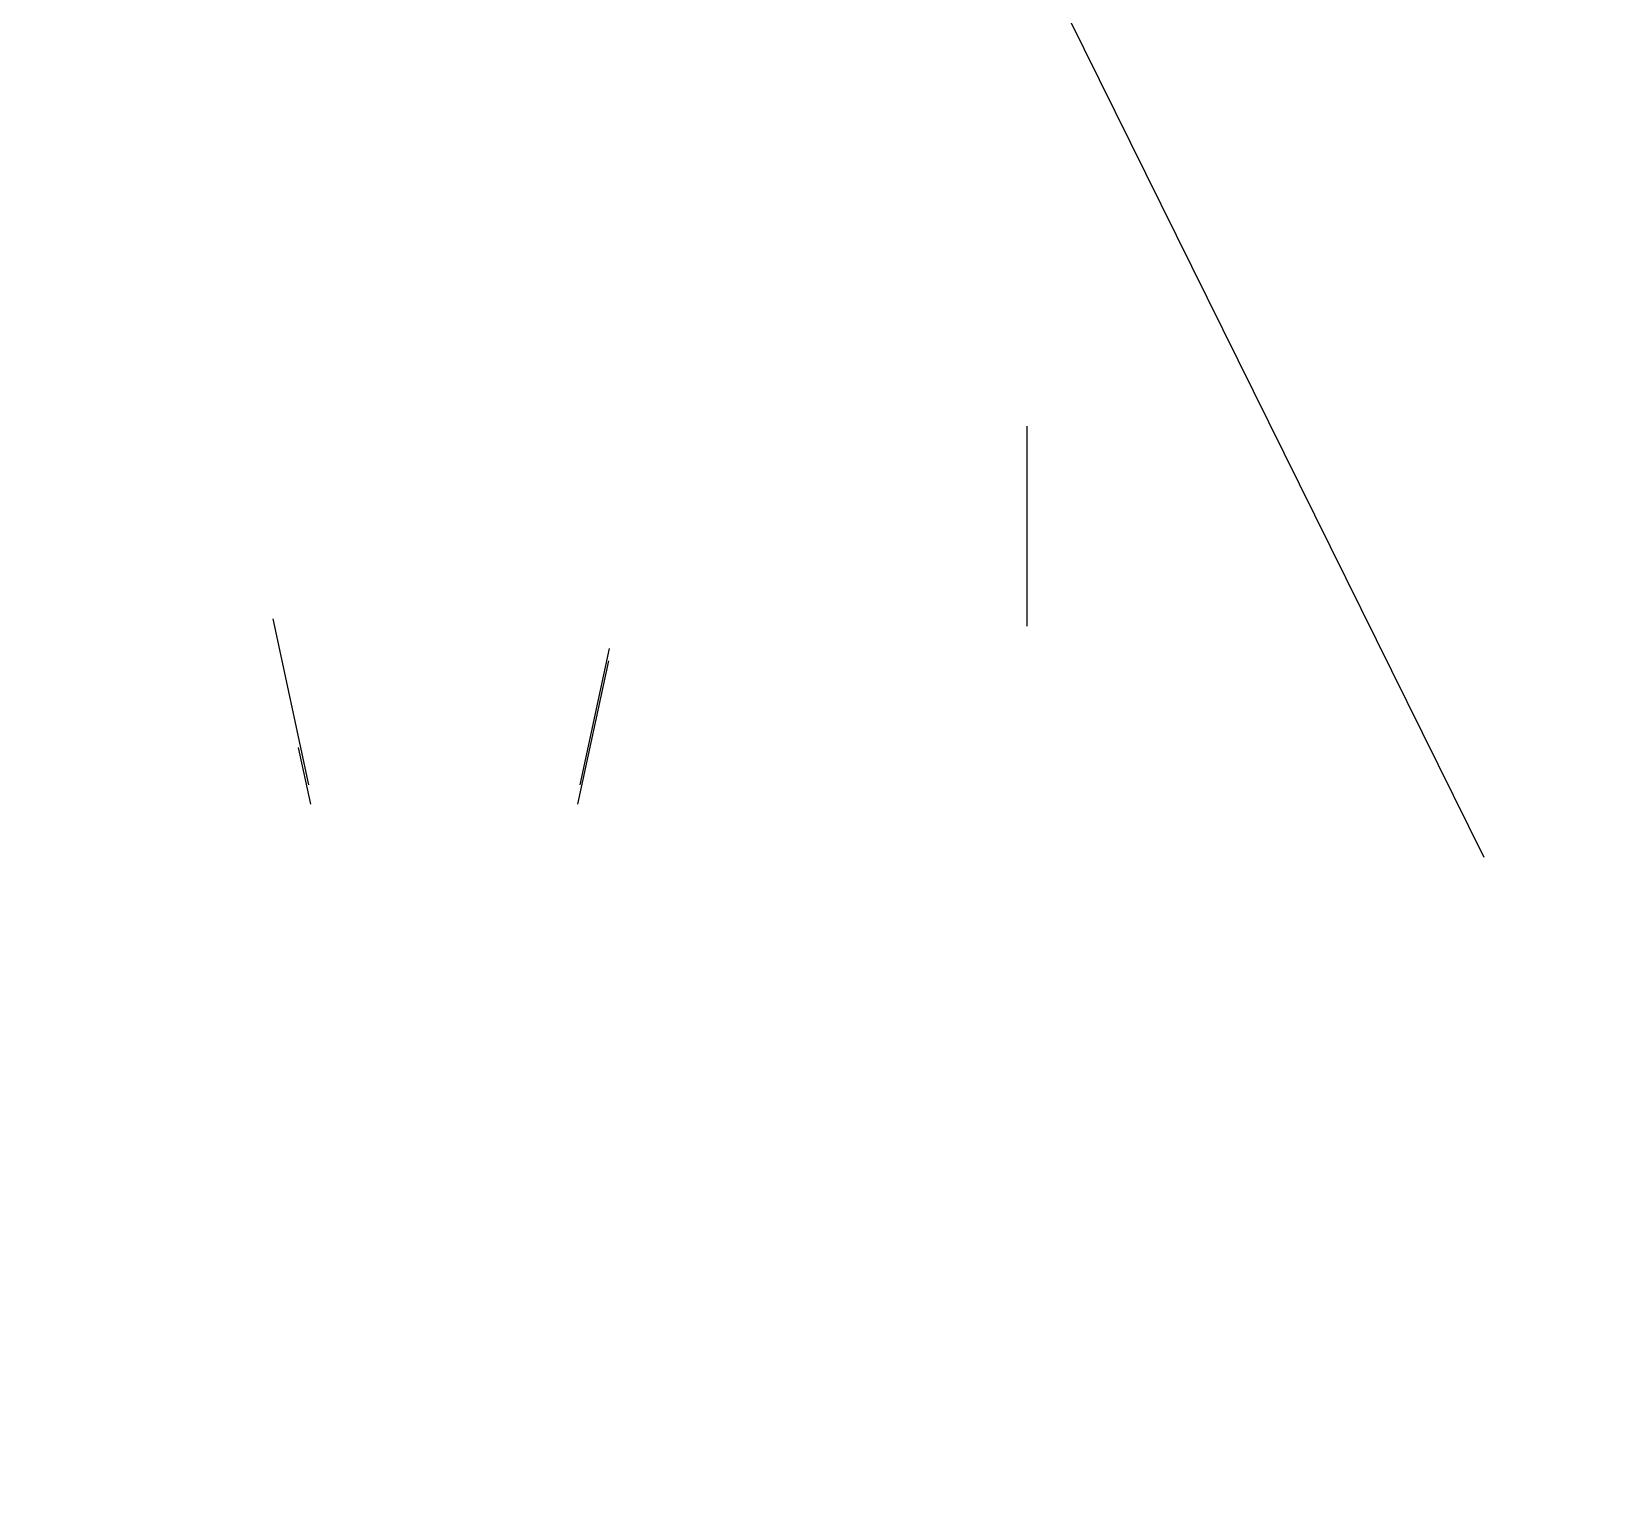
# Model space of a CAD drawing. Extents: x 0 to 16296672895, y -37409619871 to 0.
# Drawn here: x 16296672316.32 to 16296672330.54, y -37409617603.08 to -37409617589.66 of the extents above; entities that cross this region are included whole.
import ezdxf

# ---------------------------------------------------------------- set-up
doc = ezdxf.new("R2010")
doc.units = 0
doc.header["$LTSCALE"] = 10
doc.header["$MEASUREMENT"] = 0
doc.layers.add('1', color=7, linetype='CONTINUOUS')

msp = doc.modelspace()

# ---------------------------------------------------------------- linework, layer by layer
at = {"layer": '1', "color": 7, "linetype": 'Continuous'}
for p, q in [((16296672325.38133, -37409617593.253441), (16296672325.38133, -37409617595.072777)), ((16296672318.523291, -37409617595.005859), (16296672318.846331, -37409617596.51487)), ((16296672321.581329, -37409617595.27697), (16296672321.316339, -37409617596.51487)), ((16296672321.297199, -37409617596.692268), (16296672321.58058, -37409617595.389023)), ((16296672318.75354, -37409617596.177528), (16296672318.865459, -37409617596.692268))]:
    msp.add_line(p, q, dxfattribs=at)
for points in [[(16296672329.543221, -37409617597.177208, 0), (16296672330.20421, -37409617594.123367, 0), (16296672330.540489, -37409617591.033463, 0), (16296672330.539101, -37409617587.930252, 0), (16296672330.2045, -37409617584.839684, 0), (16296672329.539419, -37409617581.786583, 0), (16296672328.252001, -37409617578.06002, 0), (16296672326.473869, -37409617574.476212, 0), (16296672324.2279, -37409617571.078934, 0), (16296672321.54248, -37409617567.909203, 0), (16296672318.45108, -37409617565.004929, 0), (16296672314.991779, -37409617562.400589, 0), (16296672311.20686, -37409617560.126999, 0), (16296672307.142321, -37409617558.211014, 0), (16296672302.84741, -37409617556.675262, 0), (16296672298.374081, -37409617555.537903, 0), (16296672293.77639, -37409617554.812378, 0), (16296672289.1099, -37409617554.507294, 0), (16296672283.764851, -37409617554.677849, 0), (16296672278.48789, -37409617555.399452, 0)], [(16296672326.742331, -37409617594.994102, 0), (16296672326.666059, -37409617593.005547, 0), (16296672326.43751, -37409617591.024841, 0), (16296672326.05759, -37409617589.059807, 0), (16296672325.527781, -37409617587.118187, 0), (16296672324.850189, -37409617585.207649, 0), (16296672324.027491, -37409617583.335732, 0), (16296672323.06291, -37409617581.509827, 0), (16296672321.960279, -37409617579.737137, 0)], [(16296672326.46612, -37409617595.164513, 0), (16296672326.390381, -37409617593.190193, 0), (16296672326.163441, -37409617591.223663, 0), (16296672325.786221, -37409617589.272682, 0), (16296672325.260189, -37409617587.344963, 0), (16296672324.587429, -37409617585.448097, 0), (16296672323.770599, -37409617583.589577, 0), (16296672322.812929, -37409617581.776741, 0), (16296672321.71818, -37409617580.016739, 0)], [(16296672326.075029, -37409617595.227631, 0), (16296672326.000059, -37409617593.273422, 0), (16296672325.77544, -37409617591.326927, 0), (16296672325.40206, -37409617589.395828, 0), (16296672324.88139, -37409617587.487747, 0), (16296672324.21549, -37409617585.610207, 0), (16296672323.406981, -37409617583.77063, 0), (16296672322.459061, -37409617581.976257, 0), (16296672321.37546, -37409617580.234192, 0)], [(16296672325.38133, -37409617595.072777, 0), (16296672325.30773, -37409617593.154259, 0), (16296672325.08721, -37409617591.243301, 0), (16296672324.72065, -37409617589.347473, 0), (16296672324.20948, -37409617587.47422, 0), (16296672323.55574, -37409617585.630959, 0), (16296672322.76199, -37409617583.824966, 0), (16296672321.831381, -37409617582.063362, 0), (16296672320.76757, -37409617580.353104, 0)], [(16296672325.14719, -37409617590.316307, 0), (16296672324.74855, -37409617588.593018, 0), (16296672324.2306, -37409617586.891151, 0), (16296672323.595039, -37409617585.216248, 0), (16296672322.84392, -37409617583.573753, 0), (16296672321.97971, -37409617581.969009, 0), (16296672321.005199, -37409617580.407242, 0)], [(16296672325.831329, -37409617595.227631, 0), (16296672325.75684, -37409617593.285957, 0), (16296672325.533661, -37409617591.351952, 0), (16296672325.16267, -37409617589.433243, 0), (16296672324.64535, -37409617587.537392, 0), (16296672323.983721, -37409617585.671898, 0), (16296672323.180389, -37409617583.844116, 0), (16296672322.23855, -37409617582.061256, 0), (16296672321.161909, -37409617580.33036, 0)], [(16296672325.319811, -37409617595.17717, 0), (16296672325.24633, -37409617593.26181, 0), (16296672325.02618, -37409617591.354012, 0), (16296672324.660219, -37409617589.461304, 0), (16296672324.1499, -37409617587.591141, 0), (16296672323.497231, -37409617585.750923, 0), (16296672322.7048, -37409617583.947906, 0), (16296672321.775721, -37409617582.189209, 0), (16296672320.713659, -37409617580.481773, 0)], [(16296672325.1605, -37409617595.238762, 0), (16296672325.08733, -37409617593.331596, 0), (16296672324.86812, -37409617591.431953, 0), (16296672324.503719, -37409617589.54734, 0), (16296672323.99559, -37409617587.685181, 0), (16296672323.345711, -37409617585.852837, 0), (16296672322.556669, -37409617584.057533, 0), (16296672321.631571, -37409617582.306358, 0), (16296672320.574051, -37409617580.606216, 0)], [(16296672327.2481, -37409617603.081833, 0), (16296672327.397369, -37409617602.785683, 0), (16296672327.543289, -37409617602.488426, 0), (16296672327.685869, -37409617602.190079, 0), (16296672327.825081, -37409617601.890671, 0), (16296672327.96092, -37409617601.590233, 0), (16296672328.09337, -37409617601.288757, 0), (16296672328.222429, -37409617600.98632, 0), (16296672328.348089, -37409617600.682907, 0), (16296672328.47032, -37409617600.378578, 0), (16296672328.58913, -37409617600.073334, 0), (16296672328.7045, -37409617599.767189, 0), (16296672328.81642, -37409617599.460197, 0), (16296672328.924879, -37409617599.152367, 0), (16296672329.029881, -37409617598.843742, 0), (16296672329.131399, -37409617598.53434, 0), (16296672329.229441, -37409617598.224167, 0), (16296672329.32399, -37409617597.913277, 0), (16296672329.41503, -37409617597.6017, 0), (16296672329.502569, -37409617597.289436, 0), (16296672329.58659, -37409617596.976517, 0), (16296672329.667089, -37409617596.662987, 0), (16296672329.744061, -37409617596.348869, 0), (16296672329.81749, -37409617596.03418, 0), (16296672329.887381, -37409617595.718948, 0), (16296672329.95372, -37409617595.403198, 0), (16296672330.01651, -37409617595.086967, 0), (16296672330.075741, -37409617594.770271, 0), (16296672330.131411, -37409617594.45314, 0), (16296672330.1835, -37409617594.135597, 0), (16296672330.232031, -37409617593.817688, 0), (16296672330.27697, -37409617593.49942, 0), (16296672330.31834, -37409617593.180832, 0), (16296672330.356119, -37409617592.861938, 0), (16296672330.39031, -37409617592.542778, 0), (16296672330.42091, -37409617592.223373, 0), (16296672330.44791, -37409617591.90374, 0), (16296672330.471319, -37409617591.583931, 0), (16296672330.49114, -37409617591.263947, 0), (16296672330.507351, -37409617590.943832, 0), (16296672330.51996, -37409617590.623611, 0), (16296672330.52898, -37409617590.303307, 0), (16296672330.53438, -37409617589.982948, 0), (16296672330.53619, -37409617589.66256, 0)], [(16296672325.53133, -37409617595.055557, 0), (16296672325.531139, -37409617594.958214, 0), (16296672325.530581, -37409617594.860878, 0), (16296672325.529631, -37409617594.763542, 0), (16296672325.528311, -37409617594.666206, 0), (16296672325.526621, -37409617594.568878, 0), (16296672325.52454, -37409617594.471558, 0), (16296672325.522091, -37409617594.374237, 0), (16296672325.51927, -37409617594.276917, 0), (16296672325.51606, -37409617594.179619, 0), (16296672325.51248, -37409617594.082329, 0), (16296672325.50852, -37409617593.985039, 0), (16296672325.50419, -37409617593.887756, 0), (16296672325.499479, -37409617593.790497, 0), (16296672325.49439, -37409617593.693253, 0), (16296672325.48892, -37409617593.596024, 0), (16296672325.48308, -37409617593.498787, 0), (16296672325.47686, -37409617593.401588, 0), (16296672325.47027, -37409617593.304413, 0), (16296672325.463289, -37409617593.20723, 0), (16296672325.45595, -37409617593.110077, 0), (16296672325.448219, -37409617593.012947, 0), (16296672325.440121, -37409617592.915833, 0), (16296672325.43165, -37409617592.818741, 0), (16296672325.422791, -37409617592.721672, 0), (16296672325.41357, -37409617592.624634, 0), (16296672325.403959, -37409617592.527603, 0), (16296672325.39398, -37409617592.430611, 0), (16296672325.383631, -37409617592.333641, 0), (16296672325.37289, -37409617592.236702, 0), (16296672325.36179, -37409617592.139793, 0), (16296672325.350309, -37409617592.042908, 0), (16296672325.338449, -37409617591.946053, 0), (16296672325.32622, -37409617591.849228, 0), (16296672325.31361, -37409617591.752441, 0), (16296672325.300631, -37409617591.655693, 0), (16296672325.28727, -37409617591.55896, 0), (16296672325.27354, -37409617591.462273, 0), (16296672325.25943, -37409617591.365623, 0), (16296672325.244949, -37409617591.268997, 0), (16296672325.230101, -37409617591.172432, 0), (16296672325.21487, -37409617591.075897, 0), (16296672325.19927, -37409617590.979401, 0), (16296672325.18329, -37409617590.882942, 0), (16296672325.166941, -37409617590.78653, 0), (16296672325.150221, -37409617590.690163, 0), (16296672325.13312, -37409617590.593826, 0), (16296672325.11565, -37409617590.497551, 0), (16296672325.097811, -37409617590.401314, 0), (16296672325.079599, -37409617590.30513, 0), (16296672325.06101, -37409617590.208977, 0)], [(16296672325.6192, -37409617595.177231, 0), (16296672325.619011, -37409617595.079597, 0), (16296672325.618441, -37409617594.981972, 0), (16296672325.6175, -37409617594.884354, 0), (16296672325.616171, -37409617594.786728, 0), (16296672325.61447, -37409617594.68911, 0), (16296672325.612391, -37409617594.591499, 0), (16296672325.60993, -37409617594.493889, 0), (16296672325.60709, -37409617594.396294, 0), (16296672325.60387, -37409617594.298698, 0), (16296672325.600281, -37409617594.201111, 0), (16296672325.59631, -37409617594.103539, 0), (16296672325.591961, -37409617594.005966, 0), (16296672325.587231, -37409617593.908417, 0), (16296672325.582121, -37409617593.81089, 0), (16296672325.576639, -37409617593.713364, 0), (16296672325.57077, -37409617593.615852, 0), (16296672325.564529, -37409617593.518356, 0), (16296672325.557911, -37409617593.420883, 0), (16296672325.55092, -37409617593.323433, 0), (16296672325.543539, -37409617593.225983, 0), (16296672325.535789, -37409617593.128563, 0), (16296672325.52766, -37409617593.031158, 0), (16296672325.519159, -37409617592.933777, 0), (16296672325.510269, -37409617592.836433, 0), (16296672325.501011, -37409617592.73909, 0), (16296672325.491369, -37409617592.641777, 0), (16296672325.481359, -37409617592.544502, 0), (16296672325.470961, -37409617592.447243, 0), (16296672325.460199, -37409617592.350014, 0), (16296672325.449051, -37409617592.252823, 0), (16296672325.437519, -37409617592.155647, 0), (16296672325.425619, -37409617592.05851, 0), (16296672325.413349, -37409617591.961403, 0), (16296672325.4007, -37409617591.864319, 0), (16296672325.387671, -37409617591.767281, 0), (16296672325.37426, -37409617591.670273, 0), (16296672325.360479, -37409617591.573303, 0), (16296672325.346331, -37409617591.476357, 0), (16296672325.331791, -37409617591.379463, 0), (16296672325.316891, -37409617591.2826, 0), (16296672325.3016, -37409617591.185783, 0), (16296672325.28595, -37409617591.088997, 0), (16296672325.269911, -37409617590.992264, 0), (16296672325.2535, -37409617590.895561, 0), (16296672325.236719, -37409617590.798897, 0), (16296672325.219561, -37409617590.702293, 0), (16296672325.20203, -37409617590.605728, 0), (16296672325.18413, -37409617590.509209, 0), (16296672325.16585, -37409617590.412727, 0), (16296672325.14719, -37409617590.316307, 0)], [(16296672325.38133, -37409617593.253441, 0), (16296672325.381321, -37409617593.229683, 0), (16296672325.38129, -37409617593.205917, 0), (16296672325.381229, -37409617593.182167, 0), (16296672325.381149, -37409617593.158409, 0), (16296672325.38105, -37409617593.134651, 0), (16296672325.38092, -37409617593.110893, 0), (16296672325.380779, -37409617593.087143, 0), (16296672325.38061, -37409617593.063377, 0), (16296672325.380421, -37409617593.039627, 0), (16296672325.380199, -37409617593.015869, 0), (16296672325.379971, -37409617592.992111, 0), (16296672325.379709, -37409617592.968353, 0), (16296672325.379431, -37409617592.944603, 0), (16296672325.37912, -37409617592.920853, 0), (16296672325.37879, -37409617592.897087, 0), (16296672325.378441, -37409617592.873329, 0), (16296672325.378071, -37409617592.849579, 0), (16296672325.37768, -37409617592.825821, 0), (16296672325.37726, -37409617592.802063, 0), (16296672325.37682, -37409617592.778313, 0), (16296672325.37636, -37409617592.754547, 0), (16296672325.37587, -37409617592.730797, 0), (16296672325.37537, -37409617592.707047, 0), (16296672325.37484, -37409617592.683296, 0), (16296672325.374281, -37409617592.659538, 0), (16296672325.373711, -37409617592.635788, 0), (16296672325.37311, -37409617592.612038, 0), (16296672325.37249, -37409617592.588287, 0), (16296672325.371849, -37409617592.564537, 0), (16296672325.37118, -37409617592.540779, 0), (16296672325.370501, -37409617592.517029, 0), (16296672325.369789, -37409617592.493279, 0), (16296672325.369049, -37409617592.469528, 0), (16296672325.368299, -37409617592.445793, 0), (16296672325.367519, -37409617592.422043, 0), (16296672325.36672, -37409617592.398277, 0), (16296672325.3659, -37409617592.374527, 0), (16296672325.365049, -37409617592.350792, 0), (16296672325.36418, -37409617592.327042, 0), (16296672325.363291, -37409617592.303299, 0), (16296672325.362379, -37409617592.279549, 0), (16296672325.361441, -37409617592.255814, 0), (16296672325.360491, -37409617592.232063, 0), (16296672325.359501, -37409617592.208321, 0), (16296672325.3585, -37409617592.184578, 0), (16296672325.357479, -37409617592.160843, 0), (16296672325.35643, -37409617592.137093, 0), (16296672325.35536, -37409617592.11335, 0), (16296672325.354259, -37409617592.089607, 0), (16296672325.353149, -37409617592.065872, 0)], [(16296672325.36599, -37409617592.371353, 0), (16296672325.36622, -37409617592.36937, 0), (16296672325.366449, -37409617592.367393, 0), (16296672325.366671, -37409617592.36541, 0), (16296672325.366899, -37409617592.363426, 0), (16296672325.36713, -37409617592.361458, 0), (16296672325.36735, -37409617592.359467, 0), (16296672325.36758, -37409617592.357498, 0), (16296672325.367809, -37409617592.355522, 0), (16296672325.368031, -37409617592.353539, 0), (16296672325.368259, -37409617592.351562, 0), (16296672325.36849, -37409617592.349579, 0), (16296672325.36871, -37409617592.347603, 0), (16296672325.36894, -37409617592.345619, 0), (16296672325.36916, -37409617592.343643, 0), (16296672325.36939, -37409617592.341667, 0), (16296672325.36961, -37409617592.339684, 0), (16296672325.369841, -37409617592.337708, 0), (16296672325.37007, -37409617592.335716, 0), (16296672325.370291, -37409617592.333748, 0), (16296672325.37051, -37409617592.331772, 0), (16296672325.370741, -37409617592.329788, 0), (16296672325.37096, -37409617592.327812, 0), (16296672325.371189, -37409617592.325829, 0), (16296672325.37141, -37409617592.323853, 0), (16296672325.371639, -37409617592.321869, 0), (16296672325.371861, -37409617592.319893, 0), (16296672325.37208, -37409617592.317917, 0), (16296672325.372311, -37409617592.315933, 0), (16296672325.37253, -37409617592.313957, 0), (16296672325.372749, -37409617592.311974, 0), (16296672325.37298, -37409617592.309998, 0), (16296672325.373199, -37409617592.308006, 0), (16296672325.373421, -37409617592.306038, 0), (16296672325.37364, -37409617592.304062, 0), (16296672325.373871, -37409617592.302078, 0), (16296672325.37409, -37409617592.300102, 0), (16296672325.37431, -37409617592.298119, 0), (16296672325.374531, -37409617592.296143, 0), (16296672325.37475, -37409617592.294159, 0), (16296672325.374981, -37409617592.292183, 0), (16296672325.3752, -37409617592.290199, 0), (16296672325.37542, -37409617592.288223, 0), (16296672325.375641, -37409617592.286247, 0), (16296672325.37586, -37409617592.284264, 0), (16296672325.37608, -37409617592.282288, 0), (16296672325.376301, -37409617592.280296, 0), (16296672325.37652, -37409617592.278328, 0), (16296672325.37674, -37409617592.276337, 0), (16296672325.376961, -37409617592.274368, 0), (16296672325.37718, -37409617592.272377, 0)], [(16296672318.523291, -37409617595.005859, 0), (16296672318.61618, -37409617594.552673, 0), (16296672318.88209, -37409617594.128937, 0), (16296672319.2864, -37409617593.783211, 0), (16296672319.78093, -37409617593.551682, 0), (16296672320.822901, -37409617593.507851, 0), (16296672321.260361, -37409617593.701279, 0), (16296672321.5741, -37409617594.019478, 0)], [(16296672321.581329, -37409617595.27697, 0), (16296672321.579491, -37409617594.807961, 0), (16296672321.577789, -37409617594.533417, 0), (16296672321.575979, -37409617594.272163, 0), (16296672321.5741, -37409617594.019478, 0)], [(16296672302.31356, -37409617624.439072, 0), (16296672304.542521, -37409617623.648941, 0), (16296672306.70652, -37409617622.745728, 0), (16296672308.79701, -37409617621.732986, 0), (16296672310.80575, -37409617620.614731, 0), (16296672312.72481, -37409617619.395363, 0), (16296672314.546619, -37409617618.079689, 0), (16296672316.263981, -37409617616.672897, 0), (16296672317.870119, -37409617615.180573, 0), (16296672319.3587, -37409617613.608566, 0), (16296672320.723841, -37409617611.963112, 0), (16296672321.960159, -37409617610.250679, 0), (16296672323.06278, -37409617608.478027, 0), (16296672324.027349, -37409617606.652184, 0), (16296672324.85006, -37409617604.780312, 0), (16296672325.52767, -37409617602.86982, 0), (16296672326.057489, -37409617600.928253, 0), (16296672326.437441, -37409617598.963257, 0), (16296672326.666019, -37409617596.982597, 0), (16296672326.742331, -37409617594.994102, 0)], [(16296672318.546841, -37409617595.226921, 0), (16296672318.527889, -37409617595.104683, 0), (16296672318.523291, -37409617595.005859, 0)], [(16296672324.044331, -37409617603.614227, 0), (16296672324.354771, -37409617602.684677, 0), (16296672324.62941, -37409617601.747589, 0), (16296672324.86799, -37409617600.803886, 0), (16296672325.070259, -37409617599.85453, 0), (16296672325.236031, -37409617598.900429, 0), (16296672325.365129, -37409617597.942543, 0), (16296672325.45743, -37409617596.981796, 0), (16296672325.51285, -37409617596.01915, 0), (16296672325.53133, -37409617595.055557, 0)], [(16296672325.36532, -37409617595.968063, 0), (16296672325.36595, -37409617595.95015, 0), (16296672325.36657, -37409617595.932251, 0), (16296672325.36718, -37409617595.914352, 0), (16296672325.367769, -37409617595.896446, 0), (16296672325.368361, -37409617595.878548, 0), (16296672325.368931, -37409617595.860649, 0), (16296672325.36949, -37409617595.842743, 0), (16296672325.370029, -37409617595.824837, 0), (16296672325.37056, -37409617595.806938, 0), (16296672325.37108, -37409617595.789032, 0), (16296672325.37159, -37409617595.771133, 0), (16296672325.37208, -37409617595.753227, 0), (16296672325.372561, -37409617595.735329, 0), (16296672325.37303, -37409617595.717422, 0), (16296672325.37348, -37409617595.699516, 0), (16296672325.37392, -37409617595.68161, 0), (16296672325.37435, -37409617595.663712, 0), (16296672325.374769, -37409617595.645813, 0), (16296672325.37517, -37409617595.627899, 0), (16296672325.375561, -37409617595.609993, 0), (16296672325.37594, -37409617595.592087, 0), (16296672325.37631, -37409617595.574181, 0), (16296672325.376659, -37409617595.556267, 0), (16296672325.377001, -37409617595.538368, 0), (16296672325.377331, -37409617595.520462, 0), (16296672325.37764, -37409617595.502563, 0), (16296672325.377939, -37409617595.48465, 0), (16296672325.378229, -37409617595.466743, 0), (16296672325.37851, -37409617595.448837, 0), (16296672325.378771, -37409617595.430931, 0), (16296672325.379021, -37409617595.413017, 0), (16296672325.379259, -37409617595.395119, 0), (16296672325.37948, -37409617595.377213, 0), (16296672325.37969, -37409617595.359306, 0), (16296672325.37989, -37409617595.3414, 0), (16296672325.380079, -37409617595.323486, 0), (16296672325.380251, -37409617595.30558, 0), (16296672325.380409, -37409617595.287666, 0), (16296672325.38056, -37409617595.269768, 0), (16296672325.38069, -37409617595.251862, 0), (16296672325.38081, -37409617595.233963, 0), (16296672325.38092, -37409617595.216042, 0), (16296672325.38102, -37409617595.198143, 0), (16296672325.3811, -37409617595.180229, 0), (16296672325.38117, -37409617595.162323, 0), (16296672325.381229, -37409617595.144409, 0), (16296672325.381269, -37409617595.126503, 0), (16296672325.38131, -37409617595.108597, 0), (16296672325.381321, -37409617595.090691, 0), (16296672325.38133, -37409617595.072777, 0)], [(16296672301.89994, -37409617623.767128, 0), (16296672304.06418, -37409617622.999947, 0), (16296672306.16534, -37409617622.122978, 0), (16296672308.195129, -37409617621.139664, 0), (16296672310.14554, -37409617620.053871, 0), (16296672312.008869, -37409617618.869911, 0), (16296672313.777769, -37409617617.592453, 0), (16296672315.445259, -37409617616.226517, 0), (16296672317.004761, -37409617614.777519, 0), (16296672318.4501, -37409617613.251167, 0), (16296672319.7756, -37409617611.653488, 0), (16296672320.976021, -37409617609.990784, 0), (16296672322.04661, -37409617608.269608, 0), (16296672322.98316, -37409617606.496773, 0), (16296672323.781969, -37409617604.67926, 0), (16296672324.43988, -37409617602.824249, 0), (16296672324.9543, -37409617600.939056, 0), (16296672325.3232, -37409617599.031128, 0), (16296672325.54513, -37409617597.107986, 0), (16296672325.6192, -37409617595.177231, 0)], [(16296672301.978029, -37409617623.979103, 0), (16296672304.154499, -37409617623.207588, 0), (16296672306.26753, -37409617622.325653, 0), (16296672308.30879, -37409617621.336769, 0), (16296672310.27022, -37409617620.24485, 0), (16296672312.144091, -37409617619.054199, 0), (16296672313.922979, -37409617617.769524, 0), (16296672315.599899, -37409617616.395866, 0), (16296672317.168209, -37409617614.938683, 0), (16296672318.621719, -37409617613.403702, 0), (16296672319.95471, -37409617611.796997, 0), (16296672321.161909, -37409617610.124893, 0), (16296672322.23855, -37409617608.393997, 0), (16296672323.180389, -37409617606.611137, 0), (16296672323.983721, -37409617604.783363, 0), (16296672324.64535, -37409617602.917862, 0), (16296672325.16267, -37409617601.022018, 0), (16296672325.533661, -37409617599.103302, 0), (16296672325.75684, -37409617597.169296, 0), (16296672325.831329, -37409617595.227631, 0)], [(16296672302.067751, -37409617624.164703, 0), (16296672304.258261, -37409617623.388206, 0), (16296672306.384939, -37409617622.500587, 0), (16296672308.439369, -37409617621.505333, 0), (16296672310.413469, -37409617620.406357, 0), (16296672312.299431, -37409617619.208023, 0), (16296672314.089809, -37409617617.915039, 0), (16296672315.77755, -37409617616.532516, 0), (16296672317.35598, -37409617615.065933, 0), (16296672318.81888, -37409617613.521042, 0), (16296672320.160469, -37409617611.903961, 0), (16296672321.37546, -37409617610.221062, 0), (16296672322.459061, -37409617608.478996, 0), (16296672323.406981, -37409617606.684624, 0), (16296672324.21549, -37409617604.845047, 0), (16296672324.88139, -37409617602.967506, 0), (16296672325.40206, -37409617601.059433, 0), (16296672325.77544, -37409617599.128326, 0), (16296672326.000059, -37409617597.181831, 0), (16296672326.075029, -37409617595.227631, 0)], [(16296672302.21171, -37409617624.399452, 0), (16296672304.42478, -37409617623.614967, 0), (16296672306.573339, -37409617622.718201, 0), (16296672308.64893, -37409617621.712692, 0), (16296672310.643339, -37409617620.602417, 0), (16296672312.548719, -37409617619.391739, 0), (16296672314.357519, -37409617618.085457, 0), (16296672316.062639, -37409617616.688713, 0), (16296672317.65732, -37409617615.207024, 0), (16296672319.135281, -37409617613.646233, 0), (16296672320.490681, -37409617612.012497, 0), (16296672321.71818, -37409617610.312279, 0), (16296672322.812929, -37409617608.552277, 0), (16296672323.770599, -37409617606.739441, 0), (16296672324.587429, -37409617604.880928, 0), (16296672325.260189, -37409617602.984062, 0), (16296672325.786221, -37409617601.056343, 0), (16296672326.163441, -37409617599.105362, 0), (16296672326.390381, -37409617597.138832, 0), (16296672326.46612, -37409617595.164513, 0)], [(16296672325.30773, -37409617595.954224, 0), (16296672325.30821, -37409617595.938683, 0), (16296672325.30868, -37409617595.923141, 0), (16296672325.309139, -37409617595.907608, 0), (16296672325.309589, -37409617595.892067, 0), (16296672325.31003, -37409617595.876534, 0), (16296672325.310459, -37409617595.860992, 0), (16296672325.310881, -37409617595.845451, 0), (16296672325.311291, -37409617595.82991, 0), (16296672325.311689, -37409617595.814377, 0), (16296672325.31208, -37409617595.798843, 0), (16296672325.31246, -37409617595.783287, 0), (16296672325.31284, -37409617595.767754, 0), (16296672325.3132, -37409617595.752213, 0), (16296672325.313551, -37409617595.736679, 0), (16296672325.31389, -37409617595.721138, 0), (16296672325.31423, -37409617595.705597, 0), (16296672325.31455, -37409617595.690063, 0), (16296672325.314871, -37409617595.674507, 0), (16296672325.31517, -37409617595.658974, 0), (16296672325.31546, -37409617595.643433, 0), (16296672325.31575, -37409617595.627892, 0), (16296672325.316019, -37409617595.61235, 0), (16296672325.31629, -37409617595.596809, 0), (16296672325.316549, -37409617595.581268, 0), (16296672325.31679, -37409617595.565727, 0), (16296672325.31703, -37409617595.550194, 0), (16296672325.317261, -37409617595.534653, 0), (16296672325.31748, -37409617595.519096, 0), (16296672325.31768, -37409617595.503563, 0), (16296672325.317881, -37409617595.488022, 0), (16296672325.318069, -37409617595.472481, 0), (16296672325.318251, -37409617595.45694, 0), (16296672325.31842, -37409617595.441391, 0), (16296672325.318581, -37409617595.42585, 0), (16296672325.318729, -37409617595.410309, 0), (16296672325.318871, -37409617595.394768, 0), (16296672325.319, -37409617595.379227, 0), (16296672325.31912, -37409617595.363693, 0), (16296672325.319229, -37409617595.348137, 0), (16296672325.31933, -37409617595.332603, 0), (16296672325.31942, -37409617595.317047, 0), (16296672325.31951, -37409617595.301514, 0), (16296672325.31958, -37409617595.285973, 0), (16296672325.319639, -37409617595.270432, 0), (16296672325.319691, -37409617595.254883, 0), (16296672325.31974, -37409617595.239342, 0), (16296672325.319771, -37409617595.223801, 0), (16296672325.319799, -37409617595.20826, 0), (16296672325.319811, -37409617595.192719, 0), (16296672325.319811, -37409617595.17717, 0)], [(16296672301.73107, -37409617623.479301, 0), (16296672303.86886, -37409617622.721497, 0), (16296672305.944349, -37409617621.85524, 0), (16296672307.949329, -37409617620.883926, 0), (16296672309.87591, -37409617619.811417, 0), (16296672311.716471, -37409617618.641922, 0), (16296672313.46376, -37409617617.380074, 0), (16296672315.11087, -37409617616.030838, 0), (16296672316.65131, -37409617614.599541, 0), (16296672318.079, -37409617613.091843, 0), (16296672319.3883, -37409617611.513687, 0), (16296672320.574051, -37409617609.8713, 0), (16296672321.631559, -37409617608.171173, 0), (16296672322.55666, -37409617606.419991, 0), (16296672323.345711, -37409617604.624687, 0), (16296672323.995581, -37409617602.792343, 0), (16296672324.503719, -37409617600.930191, 0), (16296672324.868111, -37409617599.04557, 0), (16296672325.08733, -37409617597.145943, 0), (16296672325.1605, -37409617595.23877, 0)], [(16296672321.316339, -37409617596.51487, 0), (16296672321.3139, -37409617596.451347, 0), (16296672321.306601, -37409617596.388077, 0), (16296672321.29446, -37409617596.325302, 0), (16296672321.27754, -37409617596.263283, 0), (16296672321.25589, -37409617596.202248, 0), (16296672321.22961, -37409617596.142464, 0), (16296672321.198799, -37409617596.084129, 0), (16296672321.16357, -37409617596.027496, 0), (16296672321.124081, -37409617595.972794, 0), (16296672321.080469, -37409617595.920227, 0), (16296672321.032921, -37409617595.870018, 0), (16296672320.981609, -37409617595.822342, 0), (16296672320.92675, -37409617595.777397, 0), (16296672320.868549, -37409617595.735367, 0), (16296672320.807249, -37409617595.696419, 0), (16296672320.74308, -37409617595.660698, 0), (16296672320.6763, -37409617595.628349, 0), (16296672320.60717, -37409617595.599487, 0), (16296672320.535971, -37409617595.574257, 0), (16296672320.462971, -37409617595.552727, 0), (16296672320.38846, -37409617595.535004, 0), (16296672320.31275, -37409617595.521133, 0), (16296672320.23612, -37409617595.511192, 0), (16296672320.15888, -37409617595.505211, 0), (16296672320.081329, -37409617595.503212, 0), (16296672320.00378, -37409617595.505211, 0), (16296672319.92654, -37409617595.511192, 0), (16296672319.849911, -37409617595.521133, 0), (16296672319.7742, -37409617595.535004, 0), (16296672319.69969, -37409617595.552727, 0), (16296672319.626699, -37409617595.574257, 0), (16296672319.55549, -37409617595.599487, 0), (16296672319.486361, -37409617595.628349, 0), (16296672319.41958, -37409617595.660698, 0), (16296672319.35541, -37409617595.696419, 0), (16296672319.294109, -37409617595.735367, 0), (16296672319.23591, -37409617595.777397, 0), (16296672319.181049, -37409617595.822342, 0), (16296672319.12974, -37409617595.870018, 0), (16296672319.08219, -37409617595.920227, 0), (16296672319.03858, -37409617595.972794, 0), (16296672318.99909, -37409617596.027496, 0), (16296672318.963869, -37409617596.084129, 0), (16296672318.93305, -37409617596.142464, 0), (16296672318.906771, -37409617596.202248, 0), (16296672318.88513, -37409617596.263283, 0), (16296672318.8682, -37409617596.325302, 0), (16296672318.85606, -37409617596.388077, 0), (16296672318.848761, -37409617596.451347, 0), (16296672318.846331, -37409617596.51487, 0)], [(16296672321.21736, -37409617596.622772, 0), (16296672321.21512, -37409617596.564339, 0), (16296672321.208401, -37409617596.506142, 0), (16296672321.197241, -37409617596.448402, 0), (16296672321.181669, -37409617596.39135, 0), (16296672321.16176, -37409617596.335213, 0), (16296672321.137581, -37409617596.280197, 0), (16296672321.10924, -37409617596.226547, 0), (16296672321.076839, -37409617596.174461, 0), (16296672321.04051, -37409617596.124153, 0), (16296672321.000401, -37409617596.07579, 0), (16296672320.956659, -37409617596.029602, 0), (16296672320.90946, -37409617595.985748, 0), (16296672320.858999, -37409617595.944412, 0), (16296672320.80546, -37409617595.905746, 0), (16296672320.749069, -37409617595.869919, 0), (16296672320.690041, -37409617595.837059, 0), (16296672320.62862, -37409617595.807297, 0), (16296672320.565029, -37409617595.780762, 0), (16296672320.499531, -37409617595.757553, 0), (16296672320.432381, -37409617595.73774, 0), (16296672320.36385, -37409617595.721428, 0), (16296672320.294201, -37409617595.708679, 0), (16296672320.223709, -37409617595.699532, 0), (16296672320.15266, -37409617595.694031, 0), (16296672320.081329, -37409617595.692192, 0), (16296672320.01, -37409617595.694031, 0), (16296672319.93895, -37409617595.699532, 0), (16296672319.86846, -37409617595.708679, 0), (16296672319.798809, -37409617595.721428, 0), (16296672319.73028, -37409617595.73774, 0), (16296672319.66313, -37409617595.757553, 0), (16296672319.59763, -37409617595.780762, 0), (16296672319.53405, -37409617595.807297, 0), (16296672319.47262, -37409617595.837059, 0), (16296672319.413589, -37409617595.869919, 0), (16296672319.357201, -37409617595.905746, 0), (16296672319.303671, -37409617595.944412, 0), (16296672319.253201, -37409617595.985748, 0), (16296672319.206011, -37409617596.029602, 0), (16296672319.16227, -37409617596.07579, 0), (16296672319.12215, -37409617596.124153, 0), (16296672319.085819, -37409617596.174461, 0), (16296672319.053419, -37409617596.226547, 0), (16296672319.02508, -37409617596.280197, 0), (16296672319.0009, -37409617596.335213, 0), (16296672318.981001, -37409617596.39135, 0), (16296672318.965429, -37409617596.448402, 0), (16296672318.95426, -37409617596.506142, 0), (16296672318.94755, -37409617596.564339, 0), (16296672318.945299, -37409617596.622772, 0)], [(16296672321.01857, -37409617596.66597, 0), (16296672321.01672, -37409617596.617767, 0), (16296672321.011181, -37409617596.569748, 0), (16296672321.00197, -37409617596.52211, 0), (16296672320.98913, -37409617596.475037, 0), (16296672320.9727, -37409617596.428726, 0), (16296672320.952749, -37409617596.383347, 0), (16296672320.929371, -37409617596.339081, 0), (16296672320.902639, -37409617596.296112, 0), (16296672320.872669, -37409617596.254593, 0), (16296672320.839569, -37409617596.214706, 0), (16296672320.80349, -37409617596.176598, 0), (16296672320.764549, -37409617596.140419, 0), (16296672320.722919, -37409617596.106308, 0), (16296672320.678749, -37409617596.074417, 0), (16296672320.632231, -37409617596.044853, 0), (16296672320.58353, -37409617596.017754, 0), (16296672320.53285, -37409617595.993187, 0), (16296672320.480391, -37409617595.971298, 0), (16296672320.42635, -37409617595.952141, 0), (16296672320.370951, -37409617595.935806, 0), (16296672320.314409, -37409617595.922348, 0), (16296672320.25695, -37409617595.911827, 0), (16296672320.198799, -37409617595.904282, 0), (16296672320.140181, -37409617595.899742, 0), (16296672320.081329, -37409617595.898232, 0), (16296672320.02248, -37409617595.899742, 0), (16296672319.96386, -37409617595.904282, 0), (16296672319.90571, -37409617595.911827, 0), (16296672319.848249, -37409617595.922348, 0), (16296672319.79171, -37409617595.935806, 0), (16296672319.736309, -37409617595.952141, 0), (16296672319.68227, -37409617595.971298, 0), (16296672319.62981, -37409617595.993187, 0), (16296672319.57913, -37409617596.017754, 0), (16296672319.53043, -37409617596.044853, 0), (16296672319.48391, -37409617596.074417, 0), (16296672319.439739, -37409617596.106308, 0), (16296672319.398109, -37409617596.140419, 0), (16296672319.359171, -37409617596.176598, 0), (16296672319.32309, -37409617596.214706, 0), (16296672319.289989, -37409617596.254593, 0), (16296672319.260019, -37409617596.296112, 0), (16296672319.23329, -37409617596.339081, 0), (16296672319.209909, -37409617596.383347, 0), (16296672319.18996, -37409617596.428726, 0), (16296672319.173531, -37409617596.475037, 0), (16296672319.16069, -37409617596.52211, 0), (16296672319.15148, -37409617596.569748, 0), (16296672319.145941, -37409617596.617767, 0), (16296672319.144091, -37409617596.66597, 0)], [(16296672300.702641, -37409617623.875648, 0), (16296672302.77994, -37409617623.20433, 0), (16296672304.80438, -37409617622.432228, 0), (16296672306.76869, -37409617621.562103, 0), (16296672308.665791, -37409617620.597099, 0), (16296672310.488859, -37409617619.54068, 0), (16296672312.231359, -37409617618.396637, 0), (16296672313.887011, -37409617617.169113, 0), (16296672315.44985, -37409617615.862488, 0), (16296672316.91428, -37409617614.481483, 0), (16296672318.275009, -37409617613.031036, 0), (16296672319.52717, -37409617611.516411, 0), (16296672320.666241, -37409617609.943024, 0), (16296672321.688141, -37409617608.316521, 0), (16296672322.58917, -37409617606.642776, 0), (16296672323.36611, -37409617604.927803, 0), (16296672324.016159, -37409617603.177757, 0), (16296672324.536989, -37409617601.398941, 0), (16296672324.92671, -37409617599.597763, 0), (16296672325.183941, -37409617597.78067, 0), (16296672325.30773, -37409617595.954224, 0)], [(16296672319.632681, -37409617596.665977, 0), (16296672319.763491, -37409617596.406036, 0), (16296672320.08079, -37409617596.297363, 0), (16296672320.3988, -37409617596.405746, 0), (16296672320.52998, -37409617596.666069, 0)], [(16296672318.846331, -37409617596.51487, 0), (16296672318.846331, -37409617596.518433, 0), (16296672318.846359, -37409617596.522003, 0), (16296672318.846399, -37409617596.525574, 0), (16296672318.846451, -37409617596.529137, 0), (16296672318.846519, -37409617596.5327, 0), (16296672318.8466, -37409617596.53627, 0), (16296672318.846701, -37409617596.539833, 0), (16296672318.846821, -37409617596.543404, 0), (16296672318.846951, -37409617596.546959, 0), (16296672318.84709, -37409617596.550529, 0), (16296672318.84725, -37409617596.554092, 0), (16296672318.847429, -37409617596.557663, 0), (16296672318.84762, -37409617596.561218, 0), (16296672318.84783, -37409617596.564781, 0), (16296672318.848049, -37409617596.568336, 0), (16296672318.848289, -37409617596.571907, 0), (16296672318.848539, -37409617596.575462, 0), (16296672318.84881, -37409617596.579033, 0), (16296672318.8491, -37409617596.582581, 0), (16296672318.84939, -37409617596.586143, 0), (16296672318.84971, -37409617596.589699, 0), (16296672318.85004, -37409617596.593246, 0), (16296672318.85038, -37409617596.596809, 0), (16296672318.85074, -37409617596.600357, 0), (16296672318.85112, -37409617596.60392, 0), (16296672318.851509, -37409617596.607468, 0), (16296672318.851919, -37409617596.611023, 0), (16296672318.852341, -37409617596.614571, 0), (16296672318.852779, -37409617596.618118, 0), (16296672318.85323, -37409617596.621674, 0), (16296672318.853689, -37409617596.625214, 0), (16296672318.854179, -37409617596.628754, 0), (16296672318.854679, -37409617596.632301, 0), (16296672318.85519, -37409617596.635841, 0), (16296672318.855721, -37409617596.639381, 0), (16296672318.85626, -37409617596.642921, 0), (16296672318.856819, -37409617596.646446, 0), (16296672318.857389, -37409617596.649986, 0), (16296672318.857981, -37409617596.653526, 0), (16296672318.858589, -37409617596.657059, 0), (16296672318.859209, -37409617596.660591, 0), (16296672318.85984, -37409617596.664124, 0), (16296672318.860491, -37409617596.667641, 0), (16296672318.861151, -37409617596.671173, 0), (16296672318.861839, -37409617596.67469, 0), (16296672318.86253, -37409617596.678223, 0), (16296672318.863239, -37409617596.681732, 0), (16296672318.86397, -37409617596.685249, 0), (16296672318.86471, -37409617596.688759, 0), (16296672318.865459, -37409617596.692284, 0)], [(16296672318.846331, -37409617596.51487, 0), (16296672318.846889, -37409617596.517342, 0), (16296672318.847509, -37409617596.519814, 0), (16296672318.8482, -37409617596.52227, 0), (16296672318.84894, -37409617596.524727, 0), (16296672318.849751, -37409617596.527184, 0), (16296672318.85062, -37409617596.529617, 0), (16296672318.851561, -37409617596.532051, 0), (16296672318.852551, -37409617596.534477, 0), (16296672318.853609, -37409617596.536903, 0), (16296672318.854719, -37409617596.539307, 0), (16296672318.8559, -37409617596.541702, 0), (16296672318.85714, -37409617596.54409, 0), (16296672318.858431, -37409617596.546471, 0), (16296672318.859791, -37409617596.548843, 0), (16296672318.86121, -37409617596.551193, 0), (16296672318.86269, -37409617596.553543, 0), (16296672318.86422, -37409617596.55587, 0), (16296672318.86582, -37409617596.558189, 0), (16296672318.86747, -37409617596.560493, 0), (16296672318.869181, -37409617596.56279, 0), (16296672318.870951, -37409617596.565063, 0), (16296672318.87278, -37409617596.567329, 0), (16296672318.87466, -37409617596.569572, 0), (16296672318.8766, -37409617596.5718, 0), (16296672318.87859, -37409617596.57402, 0), (16296672318.88065, -37409617596.576218, 0), (16296672318.88275, -37409617596.5784, 0), (16296672318.884911, -37409617596.580559, 0), (16296672318.887131, -37409617596.582703, 0), (16296672318.8894, -37409617596.584831, 0), (16296672318.89172, -37409617596.586937, 0), (16296672318.8941, -37409617596.58902, 0), (16296672318.89653, -37409617596.591087, 0), (16296672318.89901, -37409617596.59314, 0), (16296672318.901541, -37409617596.595161, 0), (16296672318.904119, -37409617596.597168, 0), (16296672318.906759, -37409617596.599152, 0), (16296672318.909439, -37409617596.601112, 0), (16296672318.91217, -37409617596.60305, 0), (16296672318.914949, -37409617596.604973, 0), (16296672318.91778, -37409617596.606857, 0), (16296672318.92066, -37409617596.608727, 0), (16296672318.92358, -37409617596.610573, 0), (16296672318.92655, -37409617596.612389, 0), (16296672318.929569, -37409617596.614182, 0), (16296672318.932619, -37409617596.615952, 0), (16296672318.93573, -37409617596.617699, 0), (16296672318.938881, -37409617596.619423, 0), (16296672318.94207, -37409617596.621109, 0), (16296672318.945299, -37409617596.622772, 0)], [(16296672321.21736, -37409617596.622772, 0), (16296672321.220591, -37409617596.621109, 0), (16296672321.22378, -37409617596.619423, 0), (16296672321.226931, -37409617596.617699, 0), (16296672321.23004, -37409617596.615952, 0), (16296672321.233101, -37409617596.614182, 0), (16296672321.236111, -37409617596.612389, 0), (16296672321.23908, -37409617596.610573, 0), (16296672321.242001, -37409617596.608727, 0), (16296672321.244881, -37409617596.606857, 0), (16296672321.247709, -37409617596.604973, 0), (16296672321.25049, -37409617596.60305, 0), (16296672321.25322, -37409617596.601112, 0), (16296672321.255911, -37409617596.599152, 0), (16296672321.258539, -37409617596.597168, 0), (16296672321.26112, -37409617596.595161, 0), (16296672321.263651, -37409617596.59314, 0), (16296672321.26614, -37409617596.591087, 0), (16296672321.26856, -37409617596.58902, 0), (16296672321.270941, -37409617596.586937, 0), (16296672321.27326, -37409617596.584831, 0), (16296672321.27553, -37409617596.582703, 0), (16296672321.27775, -37409617596.580559, 0), (16296672321.279909, -37409617596.5784, 0), (16296672321.282021, -37409617596.576218, 0), (16296672321.284069, -37409617596.57402, 0), (16296672321.28606, -37409617596.5718, 0), (16296672321.288, -37409617596.569572, 0), (16296672321.28989, -37409617596.567329, 0), (16296672321.29171, -37409617596.565063, 0), (16296672321.29348, -37409617596.56279, 0), (16296672321.295191, -37409617596.560493, 0), (16296672321.296841, -37409617596.558189, 0), (16296672321.298441, -37409617596.55587, 0), (16296672321.299971, -37409617596.553543, 0), (16296672321.301451, -37409617596.551193, 0), (16296672321.30287, -37409617596.548843, 0), (16296672321.30423, -37409617596.546471, 0), (16296672321.305519, -37409617596.54409, 0), (16296672321.306761, -37409617596.541702, 0), (16296672321.30794, -37409617596.539307, 0), (16296672321.309059, -37409617596.536903, 0), (16296672321.31011, -37409617596.534477, 0), (16296672321.31111, -37409617596.532051, 0), (16296672321.31204, -37409617596.529617, 0), (16296672321.31291, -37409617596.527184, 0), (16296672321.313721, -37409617596.524727, 0), (16296672321.31447, -37409617596.52227, 0), (16296672321.315149, -37409617596.519814, 0), (16296672321.315769, -37409617596.517342, 0), (16296672321.316339, -37409617596.51487, 0)], [(16296672321.297199, -37409617596.692284, 0), (16296672321.297951, -37409617596.688759, 0), (16296672321.298691, -37409617596.685249, 0), (16296672321.299419, -37409617596.681732, 0), (16296672321.300131, -37409617596.678223, 0), (16296672321.300831, -37409617596.67469, 0), (16296672321.30151, -37409617596.671173, 0), (16296672321.30217, -37409617596.667641, 0), (16296672321.30282, -37409617596.664124, 0), (16296672321.303459, -37409617596.660591, 0), (16296672321.304079, -37409617596.657059, 0), (16296672321.30468, -37409617596.653526, 0), (16296672321.305269, -37409617596.649986, 0), (16296672321.30584, -37409617596.646446, 0), (16296672321.3064, -37409617596.642921, 0), (16296672321.30695, -37409617596.639381, 0), (16296672321.30747, -37409617596.635841, 0), (16296672321.307989, -37409617596.632301, 0), (16296672321.308491, -37409617596.628754, 0), (16296672321.308969, -37409617596.625214, 0), (16296672321.309429, -37409617596.621674, 0), (16296672321.309891, -37409617596.618118, 0), (16296672321.31032, -37409617596.614571, 0), (16296672321.310749, -37409617596.611023, 0), (16296672321.31115, -37409617596.607468, 0), (16296672321.311541, -37409617596.60392, 0), (16296672321.31192, -37409617596.600357, 0), (16296672321.312281, -37409617596.596809, 0), (16296672321.31262, -37409617596.593246, 0), (16296672321.31295, -37409617596.589699, 0), (16296672321.313271, -37409617596.586143, 0), (16296672321.31357, -37409617596.582581, 0), (16296672321.31385, -37409617596.579033, 0), (16296672321.314119, -37409617596.575462, 0), (16296672321.314369, -37409617596.571907, 0), (16296672321.31461, -37409617596.568336, 0), (16296672321.314831, -37409617596.564781, 0), (16296672321.315041, -37409617596.561218, 0), (16296672321.315229, -37409617596.557663, 0), (16296672321.315411, -37409617596.554092, 0), (16296672321.315571, -37409617596.550529, 0), (16296672321.31571, -37409617596.546959, 0), (16296672321.31584, -37409617596.543404, 0), (16296672321.31596, -37409617596.539833, 0), (16296672321.316059, -37409617596.53627, 0), (16296672321.316139, -37409617596.5327, 0), (16296672321.31621, -37409617596.529137, 0), (16296672321.316271, -37409617596.525574, 0), (16296672321.316311, -37409617596.522003, 0), (16296672321.31633, -37409617596.518433, 0), (16296672321.316339, -37409617596.51487, 0)], [(16296672318.945299, -37409617596.622772, 0), (16296672318.94755, -37409617596.681213, 0), (16296672318.95426, -37409617596.739403, 0), (16296672318.965429, -37409617596.79715, 0), (16296672318.981001, -37409617596.854202, 0), (16296672319.0009, -37409617596.910339, 0), (16296672319.02508, -37409617596.96534, 0), (16296672319.053419, -37409617597.018997, 0), (16296672319.085819, -37409617597.071083, 0), (16296672319.12215, -37409617597.121399, 0), (16296672319.16227, -37409617597.169746, 0), (16296672319.206011, -37409617597.21595, 0), (16296672319.253201, -37409617597.259804, 0), (16296672319.303671, -37409617597.30114, 0), (16296672319.357201, -37409617597.339798, 0), (16296672319.413589, -37409617597.375633, 0), (16296672319.47262, -37409617597.408493, 0), (16296672319.53405, -37409617597.438248, 0), (16296672319.59763, -37409617597.46479, 0), (16296672319.66313, -37409617597.488007, 0), (16296672319.73028, -37409617597.507797, 0), (16296672319.798809, -37409617597.524117, 0), (16296672319.86846, -37409617597.536873, 0), (16296672319.93895, -37409617597.546013, 0), (16296672320.01, -37409617597.551514, 0), (16296672320.081329, -37409617597.553352, 0), (16296672320.15266, -37409617597.551514, 0), (16296672320.223709, -37409617597.546013, 0), (16296672320.294201, -37409617597.536873, 0), (16296672320.36385, -37409617597.524117, 0), (16296672320.432381, -37409617597.507797, 0), (16296672320.499531, -37409617597.488007, 0), (16296672320.565029, -37409617597.46479, 0), (16296672320.62862, -37409617597.438248, 0), (16296672320.690041, -37409617597.408493, 0), (16296672320.749069, -37409617597.375633, 0), (16296672320.80546, -37409617597.339798, 0), (16296672320.858999, -37409617597.30114, 0), (16296672320.90946, -37409617597.259804, 0), (16296672320.956659, -37409617597.21595, 0), (16296672321.000401, -37409617597.169746, 0), (16296672321.04051, -37409617597.121399, 0), (16296672321.076839, -37409617597.071083, 0), (16296672321.10924, -37409617597.018997, 0), (16296672321.137581, -37409617596.96534, 0), (16296672321.16176, -37409617596.910339, 0), (16296672321.181669, -37409617596.854202, 0), (16296672321.197241, -37409617596.79715, 0), (16296672321.208401, -37409617596.739403, 0), (16296672321.21512, -37409617596.681213, 0), (16296672321.21736, -37409617596.622772, 0)], [(16296672318.945299, -37409617596.622772, 0), (16296672318.94858, -37409617596.624413, 0), (16296672318.9519, -37409617596.626022, 0), (16296672318.95525, -37409617596.627609, 0), (16296672318.958651, -37409617596.629158, 0), (16296672318.96209, -37409617596.630676, 0), (16296672318.965561, -37409617596.632187, 0), (16296672318.96907, -37409617596.633652, 0), (16296672318.97262, -37409617596.635094, 0), (16296672318.9762, -37409617596.636513, 0), (16296672318.97982, -37409617596.637894, 0), (16296672318.983471, -37409617596.639236, 0), (16296672318.98716, -37409617596.640549, 0), (16296672318.990879, -37409617596.641838, 0), (16296672318.994631, -37409617596.643097, 0), (16296672318.998421, -37409617596.644333, 0), (16296672319.00223, -37409617596.645523, 0), (16296672319.006081, -37409617596.646683, 0), (16296672319.009951, -37409617596.647812, 0), (16296672319.013849, -37409617596.648911, 0), (16296672319.01778, -37409617596.649979, 0), (16296672319.02173, -37409617596.651009, 0), (16296672319.025709, -37409617596.652008, 0), (16296672319.02972, -37409617596.652977, 0), (16296672319.033751, -37409617596.653908, 0), (16296672319.0378, -37409617596.654808, 0), (16296672319.04188, -37409617596.655678, 0), (16296672319.045971, -37409617596.656509, 0), (16296672319.050091, -37409617596.65731, 0), (16296672319.05423, -37409617596.658073, 0), (16296672319.05838, -37409617596.658798, 0), (16296672319.062559, -37409617596.659492, 0), (16296672319.06675, -37409617596.660156, 0), (16296672319.070959, -37409617596.660782, 0), (16296672319.07518, -37409617596.661369, 0), (16296672319.079411, -37409617596.661926, 0), (16296672319.08366, -37409617596.662453, 0), (16296672319.087931, -37409617596.662933, 0), (16296672319.092199, -37409617596.663383, 0), (16296672319.096491, -37409617596.663788, 0), (16296672319.10078, -37409617596.664169, 0), (16296672319.105089, -37409617596.664513, 0), (16296672319.1094, -37409617596.664818, 0), (16296672319.11372, -37409617596.665077, 0), (16296672319.11805, -37409617596.665321, 0), (16296672319.122379, -37409617596.66552, 0), (16296672319.12672, -37409617596.66568, 0), (16296672319.13106, -37409617596.66581, 0), (16296672319.135401, -37409617596.665901, 0), (16296672319.13974, -37409617596.665947, 0), (16296672319.144091, -37409617596.66597, 0)], [(16296672321.01857, -37409617596.66597, 0), (16296672321.022921, -37409617596.665947, 0), (16296672321.02726, -37409617596.665901, 0), (16296672321.031601, -37409617596.66581, 0), (16296672321.03595, -37409617596.66568, 0), (16296672321.040279, -37409617596.66552, 0), (16296672321.044609, -37409617596.665321, 0), (16296672321.048941, -37409617596.665077, 0), (16296672321.053261, -37409617596.664818, 0), (16296672321.05757, -37409617596.664513, 0), (16296672321.06188, -37409617596.664169, 0), (16296672321.06617, -37409617596.663788, 0), (16296672321.070459, -37409617596.663383, 0), (16296672321.074739, -37409617596.662933, 0), (16296672321.079, -37409617596.662453, 0), (16296672321.08325, -37409617596.661926, 0), (16296672321.087481, -37409617596.661369, 0), (16296672321.091709, -37409617596.660782, 0), (16296672321.095909, -37409617596.660156, 0), (16296672321.100109, -37409617596.659492, 0), (16296672321.10428, -37409617596.658798, 0), (16296672321.108431, -37409617596.658073, 0), (16296672321.11257, -37409617596.65731, 0), (16296672321.11669, -37409617596.656509, 0), (16296672321.120781, -37409617596.655678, 0), (16296672321.124861, -37409617596.654808, 0), (16296672321.12891, -37409617596.653908, 0), (16296672321.13294, -37409617596.652977, 0), (16296672321.13695, -37409617596.652008, 0), (16296672321.14093, -37409617596.651009, 0), (16296672321.14488, -37409617596.649979, 0), (16296672321.148809, -37409617596.648911, 0), (16296672321.15271, -37409617596.647812, 0), (16296672321.15659, -37409617596.646683, 0), (16296672321.160431, -37409617596.645523, 0), (16296672321.16424, -37409617596.644333, 0), (16296672321.16803, -37409617596.643097, 0), (16296672321.17178, -37409617596.641838, 0), (16296672321.175501, -37409617596.640549, 0), (16296672321.17919, -37409617596.639236, 0), (16296672321.18284, -37409617596.637894, 0), (16296672321.18646, -37409617596.636513, 0), (16296672321.190041, -37409617596.635094, 0), (16296672321.19359, -37409617596.633652, 0), (16296672321.1971, -37409617596.632187, 0), (16296672321.200581, -37409617596.630676, 0), (16296672321.20401, -37409617596.629158, 0), (16296672321.207411, -37409617596.627609, 0), (16296672321.21077, -37409617596.626022, 0), (16296672321.214081, -37409617596.624413, 0), (16296672321.21736, -37409617596.622772, 0)], [(16296672319.144091, -37409617596.66597, 0), (16296672319.145941, -37409617596.71418, 0), (16296672319.15148, -37409617596.762192, 0), (16296672319.16069, -37409617596.80983, 0), (16296672319.173531, -37409617596.856903, 0), (16296672319.18996, -37409617596.903214, 0), (16296672319.209909, -37409617596.948593, 0), (16296672319.23329, -37409617596.992859, 0), (16296672319.260019, -37409617597.035843, 0), (16296672319.289989, -37409617597.077347, 0), (16296672319.32309, -37409617597.117241, 0), (16296672319.359171, -37409617597.15535, 0), (16296672319.398109, -37409617597.191528, 0), (16296672319.439739, -37409617597.225632, 0), (16296672319.48391, -37409617597.25753, 0), (16296672319.53043, -37409617597.287086, 0), (16296672319.57913, -37409617597.314201, 0), (16296672319.62981, -37409617597.338753, 0), (16296672319.68227, -37409617597.360649, 0), (16296672319.736309, -37409617597.379799, 0), (16296672319.79171, -37409617597.396141, 0), (16296672319.848249, -37409617597.409592, 0), (16296672319.90571, -37409617597.420113, 0), (16296672319.96386, -37409617597.427658, 0), (16296672320.02248, -37409617597.432198, 0), (16296672320.081329, -37409617597.433723, 0), (16296672320.140181, -37409617597.432198, 0), (16296672320.198799, -37409617597.427658, 0), (16296672320.25695, -37409617597.420113, 0), (16296672320.314409, -37409617597.409592, 0), (16296672320.370951, -37409617597.396141, 0), (16296672320.42635, -37409617597.379799, 0), (16296672320.480391, -37409617597.360649, 0), (16296672320.53285, -37409617597.338753, 0), (16296672320.58353, -37409617597.314201, 0), (16296672320.632231, -37409617597.287086, 0), (16296672320.678749, -37409617597.25753, 0), (16296672320.722919, -37409617597.225632, 0), (16296672320.764549, -37409617597.191528, 0), (16296672320.80349, -37409617597.15535, 0), (16296672320.839569, -37409617597.117241, 0), (16296672320.872669, -37409617597.077347, 0), (16296672320.902639, -37409617597.035843, 0), (16296672320.929371, -37409617596.992859, 0), (16296672320.952749, -37409617596.948593, 0), (16296672320.9727, -37409617596.903214, 0), (16296672320.98913, -37409617596.856903, 0), (16296672321.00197, -37409617596.80983, 0), (16296672321.011181, -37409617596.762192, 0), (16296672321.01672, -37409617596.71418, 0), (16296672321.01857, -37409617596.66597, 0)], [(16296672319.63133, -37409617596.665977, 0), (16296672319.76313, -37409617596.926613, 0), (16296672320.08127, -37409617597.034592, 0), (16296672320.39945, -37409617596.926682, 0), (16296672320.53133, -37409617596.666069, 0)]]:
    msp.add_polyline3d(points, dxfattribs=at)

doc.saveas('drawing.dxf')
